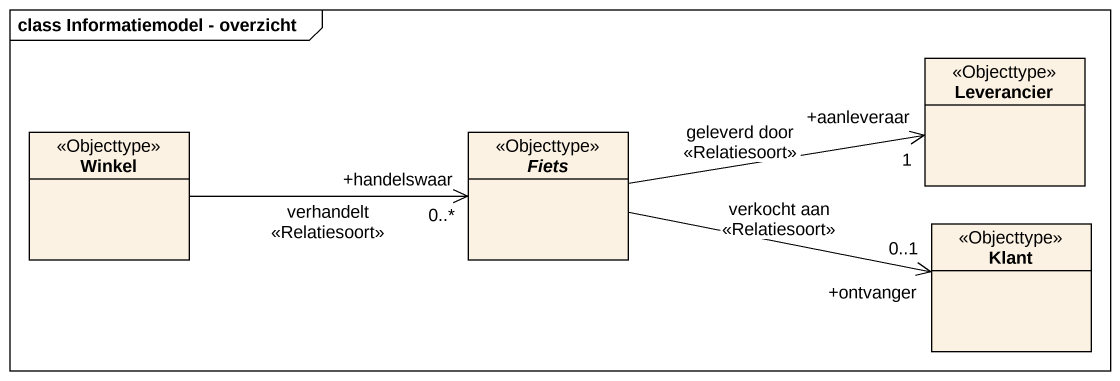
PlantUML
@startuml
mainframe class Informatiemodel - overzicht
hide circle
hide empty members
class Leverancier <<Objecttype>>
class Winkel <<Objecttype>>
abstract class Fiets <<Objecttype>>
class Klant <<Objecttype>>
Winkel -right-> "+handelswaar\n0..*" Fiets : verhandelt\n<<Relatiesoort>>
Fiets -right-> "+aanleveraar\n1" Leverancier : geleverd door\n<<Relatiesoort>>
Fiets -right-> "+ontvanger\n0..1" Klant : verkocht aan\n<<Relatiesoort>>
@enduml
